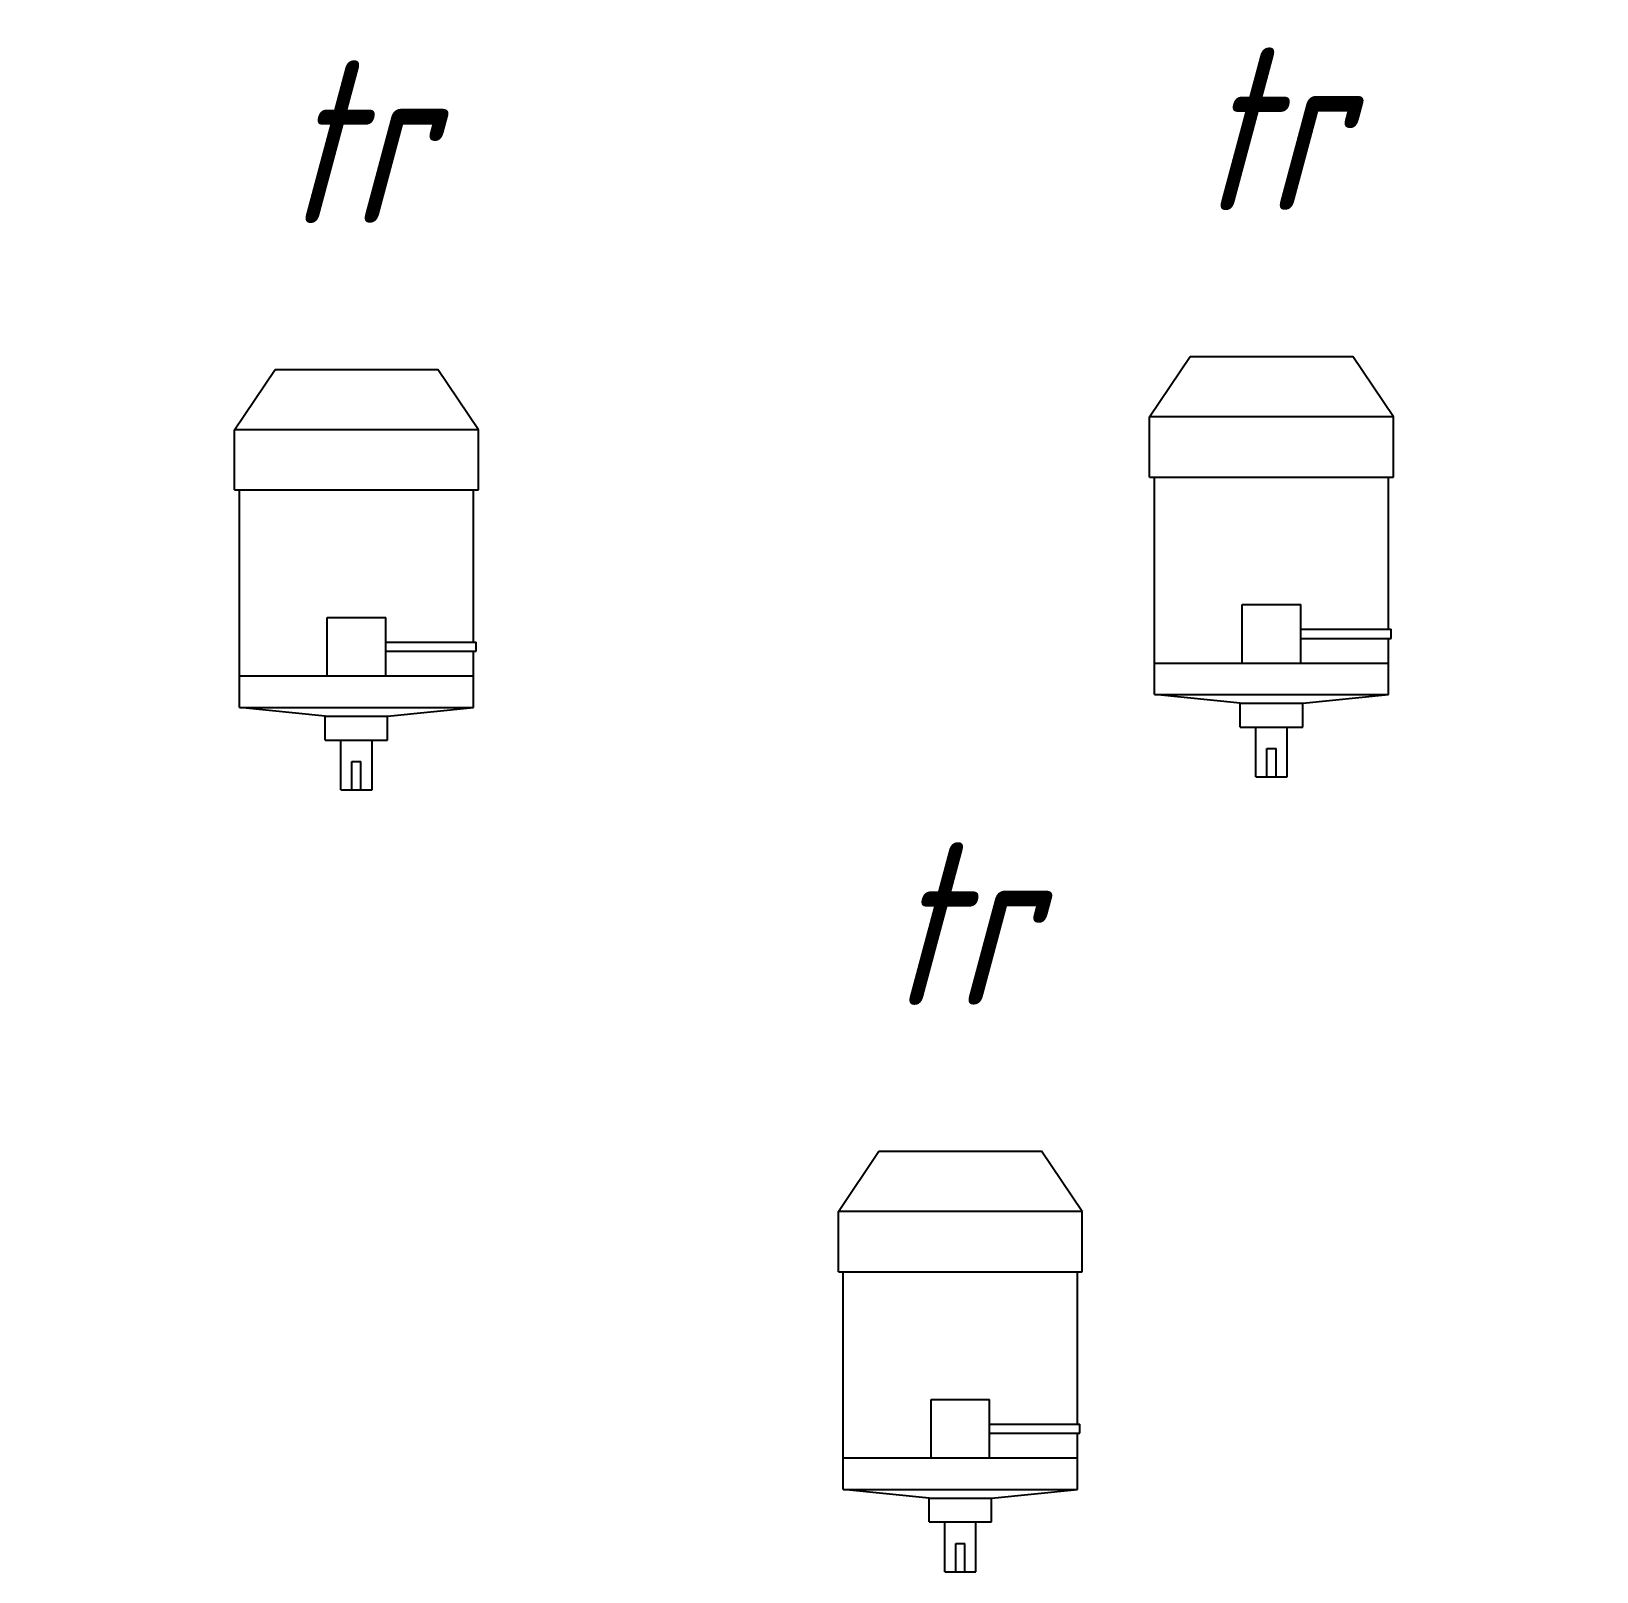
# Model space of a CAD drawing. Header units: millimetres. Extents: x 429 to 4975, y 1244 to 3612.
# Drawn here: x 429 to 2836, y 1244 to 3612 of the extents above; entities that cross this region are included whole.
import ezdxf
from ezdxf.enums import TextEntityAlignment as Align

# ---------------------------------------------------------------- set-up
doc = ezdxf.new("R2010")
doc.units = ezdxf.units.MM
doc.set_wipeout_variables(frame=1)
doc.layers.add('0 @ 100', color=7, linetype='Continuous')
doc.styles.add('ASKO 2_5', font='GOST_A.TTF', dxfattribs={"oblique": 15, "height": 2.5})
doc.styles.add('ASKO_3', font='GOST_A.TTF', dxfattribs={"oblique": 15, "height": 3})
doc.styles.get("Standard").update_dxf_attribs({"font": 'arial.ttf'})

# ---------------------------------------------------------------- blocks, each defined once
blk = doc.blocks.new('electric_motor')
at = {"linetype": 'ByBlock', "ltscale": 150}
for p, q in [((-1.25, 5.7), (1.25, 5.7)), ((-1.875, 3.845), (-1.875, 4.772)), ((1.875, 3.845), (1.875, 4.772)), ((1.84, 1.365), (1.84, 1.505)), ((-1.8, 0.501), (1.8, 0.501)), ((-0.48, 0.367), (-1.8, 0.501)), ((0.48, 0.367), (1.8, 0.501)), ((-0.48, 0.367), (0.48, 0.367)), ((-0.48, 0), (-0.48, 0.367)), ((0.48, 0), (0.48, 0.367)), ((-0.48, 0), (0.48, 0)), ((-0.24, -0.765), (-0.24, 0)), ((0.24, -0.765), (0.24, 0)), ((-0.07, -0.765), (-0.07, -0.33)), ((-0.07, -0.33), (0.07, -0.33)), ((0.07, -0.765), (0.07, -0.33))]:
    blk.add_line(p, q, dxfattribs=at)
for p, q in [((-0.24, 0), (0.24, 0)), ((-0.24, -0.765), (0.24, -0.765))]:
    blk.add_line(p, q)
at = {"flags": 1}
blk.add_attdef('id_f', text='', height=0.07, dxfattribs=at).set_placement((0.105, -0.724), align=Align.MIDDLE)
at = {"color": 7, "style": 'ASKO_3', "oblique": 15, "flags": 1}
blk.add_attdef('ОБОЗНАЧ_КАБЕЛЯ', (13.275, -3.806), '', height=3, dxfattribs=at)
at = {"style": 'ASKO_3', "oblique": 15, "flags": 1}
for tag, p in [('НАЧАЛО', (13.319, -8.462)), ('КОНЕЦ', (13.174, -12.399)), ('Длина', (13.174, -17.517)), ('Примечание', (13.174, -22.765))]:
    blk.add_attdef(tag, p, '', height=3, dxfattribs=at)
for points in [[(-5, 7.7), (5, 7.7), (5, 10.7), (-5, 10.7)], [(-1.71, 1.08), (-1.71, 4.678), (1.71, 4.678), (1.71, 1.08)]]:
    blk.add_wipeout(points)
at = {"linetype": 'ByBlock', "ltscale": 150}
for p, q in [((-1.875, 4.772), (-1.25, 5.7)), ((1.875, 4.772), (1.25, 5.7)), ((1.875, 4.772), (-1.875, 4.772)), ((-1.875, 3.845), (1.875, 3.845)), ((-1.8, 0.985), (-1.8, 3.845)), ((1.8, 1.505), (1.8, 3.845)), ((-0.45, 1.885), (0.45, 1.885)), ((-0.45, 0.985), (-0.45, 1.885)), ((0.45, 0.985), (0.45, 1.885)), ((0.45, 1.505), (1.84, 1.505)), ((0.45, 1.365), (1.84, 1.365)), ((1.8, 0.985), (1.8, 1.365)), ((-1.8, 0.985), (1.8, 0.985)), ((-1.8, 0.985), (1.8, 0.985)), ((-1.8, 0.501), (-1.8, 0.985)), ((-0.45, 0.985), (0.45, 0.985)), ((1.8, 0.501), (1.8, 0.985))]:
    blk.add_line(p, q, dxfattribs=at)
blk.add_line((-1.8, 3.845), (1.8, 3.845))
at = {"color": 7, "lineweight": 20, "style": 'ASKO 2_5', "oblique": 15}
blk.add_attdef('НАИМЕНОВАНИЕ', text='', height=2.5, dxfattribs=at).set_placement((0, 9.2), align=Align.MIDDLE_CENTER)

msp = doc.modelspace()

# ---------------------------------------------------------------- block references
at = {"layer": '0 @ 100', "xscale": 100, "yscale": 100, "zscale": 100}
for p in [(2336.4, 2542.4), (929.3, 2522.6), (1857.8, 1320.4)]:
    msp.add_blockref('electric_motor', p, dxfattribs=at).add_auto_attribs({'НАИМЕНОВАНИЕ': 'tr'})

doc.saveas('drawing.dxf')
